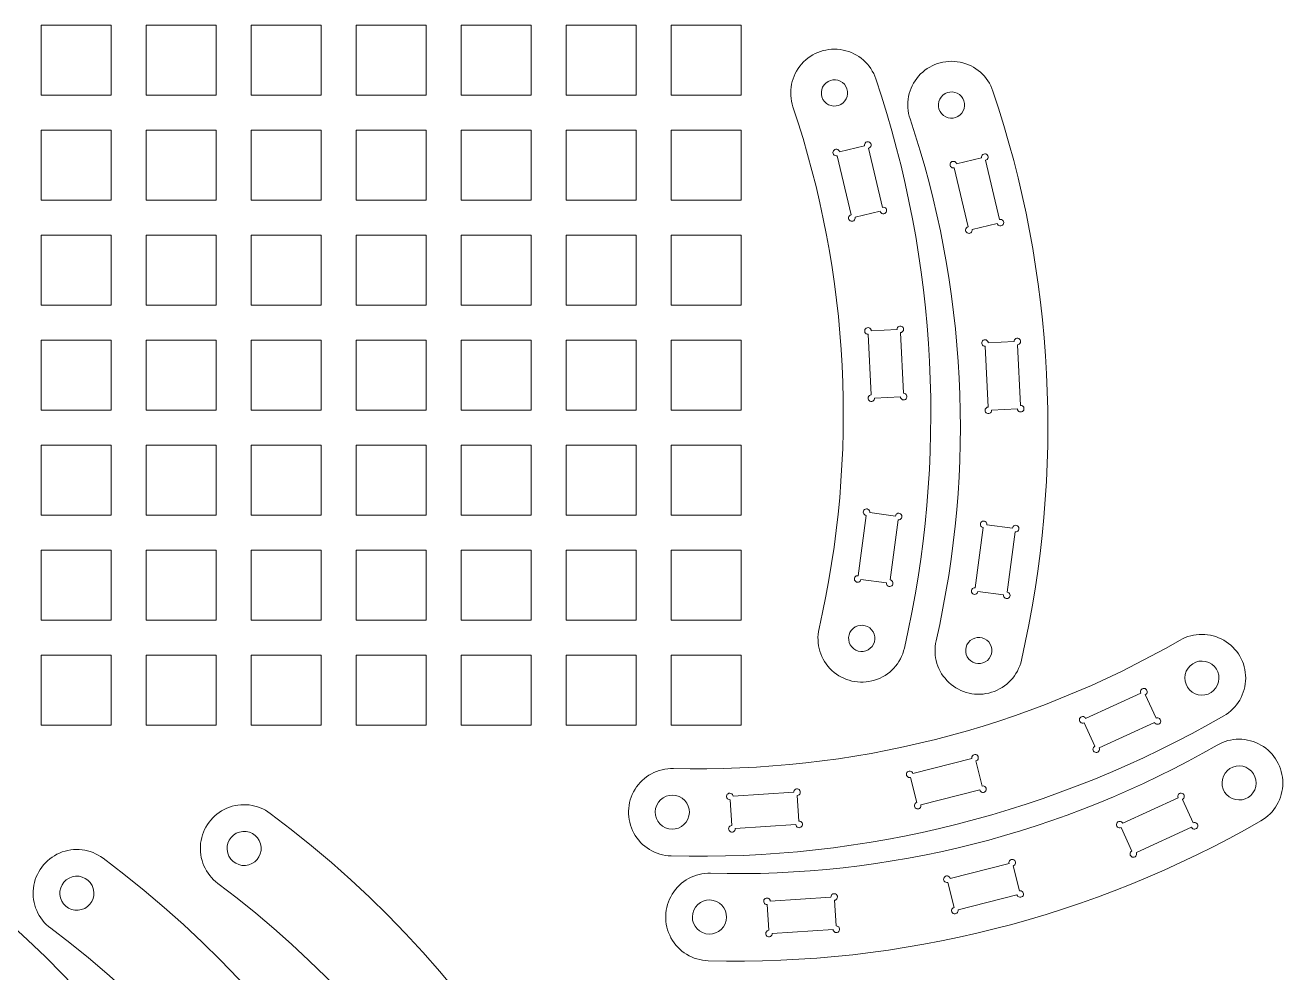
# Model space of a CAD drawing. Header units: millimetres. Extents: x -224 to 82, y -131 to 150.
# Drawn here: x -77.1 to 66.7, y 41.6 to 150 of the extents above; entities that cross this region are included whole.
import ezdxf

# ---------------------------------------------------------------- set-up
doc = ezdxf.new("R2010")
doc.units = ezdxf.units.MM
doc.header["$MEASUREMENT"] = 0
doc.layers.add('Ebene 1', color=7, linetype='Continuous')

msp = doc.modelspace()

# ---------------------------------------------------------------- linework, layer by layer
at = {"layer": 'Ebene 1', "color": 1, "lineweight": 9}
for points in [[(-75.2243, 141.9707), (-67.2243, 141.9707), (-67.2243, 149.9707), (-75.2243, 149.9707), (-75.2243, 141.9707)], [(-63.2243, 141.9707), (-55.2243, 141.9707), (-55.2243, 149.9707), (-63.2243, 149.9707), (-63.2243, 141.9707)], [(-51.2243, 141.9707), (-43.2243, 141.9707), (-43.2243, 149.9707), (-51.2243, 149.9707), (-51.2243, 141.9707)], [(-39.2243, 141.9707), (-31.2243, 141.9707), (-31.2243, 149.9707), (-39.2243, 149.9707), (-39.2243, 141.9707)], [(-27.2243, 141.9707), (-19.2243, 141.9707), (-19.2243, 149.9707), (-27.2243, 149.9707), (-27.2243, 141.9707)], [(-15.2243, 141.9707), (-7.2243, 141.9707), (-7.2243, 149.9707), (-15.2243, 149.9707), (-15.2243, 141.9707)], [(-3.2243, 141.9707), (4.7757, 141.9707), (4.7757, 149.9707), (-3.2243, 149.9707), (-3.2243, 141.9707)], [(-75.2243, 129.9707), (-67.2243, 129.9707), (-67.2243, 137.9707), (-75.2243, 137.9707), (-75.2243, 129.9707)], [(-63.2243, 129.9707), (-55.2243, 129.9707), (-55.2243, 137.9707), (-63.2243, 137.9707), (-63.2243, 129.9707)], [(-51.2243, 129.9707), (-43.2243, 129.9707), (-43.2243, 137.9707), (-51.2243, 137.9707), (-51.2243, 129.9707)], [(-39.2243, 129.9707), (-31.2243, 129.9707), (-31.2243, 137.9707), (-39.2243, 137.9707), (-39.2243, 129.9707)], [(-27.2243, 129.9707), (-19.2243, 129.9707), (-19.2243, 137.9707), (-27.2243, 137.9707), (-27.2243, 129.9707)], [(-15.2243, 129.9707), (-7.2243, 129.9707), (-7.2243, 137.9707), (-15.2243, 137.9707), (-15.2243, 129.9707)], [(-3.2243, 129.9707), (4.7757, 129.9707), (4.7757, 137.9707), (-3.2243, 137.9707), (-3.2243, 129.9707)], [(-75.2243, 117.9707), (-67.2243, 117.9707), (-67.2243, 125.9707), (-75.2243, 125.9707), (-75.2243, 117.9707)], [(-63.2243, 117.9707), (-55.2243, 117.9707), (-55.2243, 125.9707), (-63.2243, 125.9707), (-63.2243, 117.9707)], [(-51.2243, 117.9707), (-43.2243, 117.9707), (-43.2243, 125.9707), (-51.2243, 125.9707), (-51.2243, 117.9707)], [(-39.2243, 117.9707), (-31.2243, 117.9707), (-31.2243, 125.9707), (-39.2243, 125.9707), (-39.2243, 117.9707)], [(-27.2243, 117.9707), (-19.2243, 117.9707), (-19.2243, 125.9707), (-27.2243, 125.9707), (-27.2243, 117.9707)], [(-15.2243, 117.9707), (-7.2243, 117.9707), (-7.2243, 125.9707), (-15.2243, 125.9707), (-15.2243, 117.9707)], [(-3.2243, 117.9707), (4.7757, 117.9707), (4.7757, 125.9707), (-3.2243, 125.9707), (-3.2243, 117.9707)], [(-75.2243, 105.9707), (-67.2243, 105.9707), (-67.2243, 113.9707), (-75.2243, 113.9707), (-75.2243, 105.9707)], [(-63.2243, 105.9707), (-55.2243, 105.9707), (-55.2243, 113.9707), (-63.2243, 113.9707), (-63.2243, 105.9707)], [(-51.2243, 105.9707), (-43.2243, 105.9707), (-43.2243, 113.9707), (-51.2243, 113.9707), (-51.2243, 105.9707)], [(-39.2243, 105.9707), (-31.2243, 105.9707), (-31.2243, 113.9707), (-39.2243, 113.9707), (-39.2243, 105.9707)], [(-27.2243, 105.9707), (-19.2243, 105.9707), (-19.2243, 113.9707), (-27.2243, 113.9707), (-27.2243, 105.9707)], [(-15.2243, 105.9707), (-7.2243, 105.9707), (-7.2243, 113.9707), (-15.2243, 113.9707), (-15.2243, 105.9707)], [(-3.2243, 105.9707), (4.7757, 105.9707), (4.7757, 113.9707), (-3.2243, 113.9707), (-3.2243, 105.9707)], [(-75.2243, 93.9707), (-67.2243, 93.9707), (-67.2243, 101.9707), (-75.2243, 101.9707), (-75.2243, 93.9707)], [(-63.2243, 93.9707), (-55.2243, 93.9707), (-55.2243, 101.9707), (-63.2243, 101.9707), (-63.2243, 93.9707)], [(-51.2243, 93.9707), (-43.2243, 93.9707), (-43.2243, 101.9707), (-51.2243, 101.9707), (-51.2243, 93.9707)], [(-39.2243, 93.9707), (-31.2243, 93.9707), (-31.2243, 101.9707), (-39.2243, 101.9707), (-39.2243, 93.9707)], [(-27.2243, 93.9707), (-19.2243, 93.9707), (-19.2243, 101.9707), (-27.2243, 101.9707), (-27.2243, 93.9707)], [(-15.2243, 93.9707), (-7.2243, 93.9707), (-7.2243, 101.9707), (-15.2243, 101.9707), (-15.2243, 93.9707)], [(-3.2243, 93.9707), (4.7757, 93.9707), (4.7757, 101.9707), (-3.2243, 101.9707), (-3.2243, 93.9707)], [(-75.2243, 81.9567), (-67.2243, 81.9567), (-67.2243, 89.9567), (-75.2243, 89.9567), (-75.2243, 81.9567)], [(-63.2243, 81.9567), (-55.2243, 81.9567), (-55.2243, 89.9567), (-63.2243, 89.9567), (-63.2243, 81.9567)], [(-51.2243, 81.9567), (-43.2243, 81.9567), (-43.2243, 89.9567), (-51.2243, 89.9567), (-51.2243, 81.9567)], [(-39.2243, 81.9567), (-31.2243, 81.9567), (-31.2243, 89.9567), (-39.2243, 89.9567), (-39.2243, 81.9567)], [(-27.2243, 81.9567), (-19.2243, 81.9567), (-19.2243, 89.9567), (-27.2243, 89.9567), (-27.2243, 81.9567)], [(-15.2243, 81.9567), (-7.2243, 81.9567), (-7.2243, 89.9567), (-15.2243, 89.9567), (-15.2243, 81.9567)], [(-3.2243, 81.9567), (4.7757, 81.9567), (4.7757, 89.9567), (-3.2243, 89.9567), (-3.2243, 81.9567)], [(-75.2243, 69.9567), (-67.2243, 69.9567), (-67.2243, 77.9567), (-75.2243, 77.9567), (-75.2243, 69.9567)], [(-63.2243, 69.9567), (-55.2243, 69.9567), (-55.2243, 77.9567), (-63.2243, 77.9567), (-63.2243, 69.9567)], [(-51.2243, 69.9567), (-43.2243, 69.9567), (-43.2243, 77.9567), (-51.2243, 77.9567), (-51.2243, 69.9567)], [(-39.2243, 69.9567), (-31.2243, 69.9567), (-31.2243, 77.9567), (-39.2243, 77.9567), (-39.2243, 69.9567)], [(-27.2243, 69.9567), (-19.2243, 69.9567), (-19.2243, 77.9567), (-27.2243, 77.9567), (-27.2243, 69.9567)], [(-15.2243, 69.9567), (-7.2243, 69.9567), (-7.2243, 77.9567), (-15.2243, 77.9567), (-15.2243, 69.9567)], [(-3.2243, 69.9567), (4.7757, 69.9567), (4.7757, 77.9567), (-3.2243, 77.9567), (-3.2243, 69.9567)]]:
    msp.add_lwpolyline(points, close=True, dxfattribs=at)
for points, knots in [([(13.6687, 80.9849), (13.2703, 79.2436), (13.8311, 77.4219), (15.14, 76.2063), (15.14, 76.2063), (16.4488, 74.9906), (18.3069, 74.5655), (20.0141, 75.0912), (20.0141, 75.0912), (21.7214, 75.6168), (23.0184, 77.0133), (23.4168, 78.7547), (23.4168, 78.7547), (28.3526, 100.3239), (27.2238, 122.8493), (20.1624, 143.819), (20.1624, 143.819), (19.5922, 145.5119), (18.1622, 146.772), (16.411, 147.1247), (16.411, 147.1247), (14.6599, 147.4774), (12.8536, 146.869), (11.6726, 145.5288), (11.6726, 145.5288), (10.4916, 144.1886), (10.1153, 142.3201), (10.6855, 140.6272), (10.6855, 140.6272), (17.1607, 121.3981), (18.1948, 100.7637), (13.6687, 80.9849)], [0, 0, 0, 0, 0.11111111, 0.11111111, 0.11111111, 0.11111111, 0.22222222, 0.22222222, 0.22222222, 0.22222222, 0.33333333, 0.33333333, 0.33333333, 0.33333333, 0.44444444, 0.44444444, 0.44444444, 0.44444444, 0.55555556, 0.55555556, 0.55555556, 0.55555556, 0.66666667, 0.66666667, 0.66666667, 0.66666667, 0.77777778, 0.77777778, 0.77777778, 0.77777778, 1, 1, 1, 1]), ([(27.0435, 79.5996), (26.6451, 77.8583), (27.2059, 76.0367), (28.5148, 74.8211), (28.5148, 74.8211), (29.8236, 73.6054), (31.6817, 73.1803), (33.3889, 73.706), (33.3889, 73.706), (35.0962, 74.2316), (36.3932, 75.6281), (36.7916, 77.3695), (36.7916, 77.3695), (41.7274, 98.9386), (40.5986, 121.4641), (33.5372, 142.4338), (33.5372, 142.4338), (32.967, 144.1267), (31.537, 145.3868), (29.7859, 145.7395), (29.7859, 145.7395), (28.0347, 146.0922), (26.2285, 145.4838), (25.0474, 144.1435), (25.0474, 144.1435), (23.8664, 142.8033), (23.4901, 140.9349), (24.0603, 139.242), (24.0603, 139.242), (30.5355, 120.0129), (31.5696, 99.3785), (27.0435, 79.5996)], [0, 0, 0, 0, 0.11111111, 0.11111111, 0.11111111, 0.11111111, 0.22222222, 0.22222222, 0.22222222, 0.22222222, 0.33333333, 0.33333333, 0.33333333, 0.33333333, 0.44444444, 0.44444444, 0.44444444, 0.44444444, 0.55555556, 0.55555556, 0.55555556, 0.55555556, 0.66666667, 0.66666667, 0.66666667, 0.66666667, 0.77777778, 0.77777778, 0.77777778, 0.77777778, 1, 1, 1, 1]), ([(16.4058, 141.0892), (15.7796, 140.5469), (14.8323, 140.6149), (14.2899, 141.2412), (14.2899, 141.2412), (13.7476, 141.8674), (13.8157, 142.8147), (14.4419, 143.357), (14.4419, 143.357), (15.0682, 143.8994), (16.0155, 143.8313), (16.5578, 143.2051), (16.5578, 143.2051), (17.1001, 142.5788), (17.0321, 141.6316), (16.4058, 141.0892)], [0, 0, 0, 0, 0.2, 0.2, 0.2, 0.2, 0.4, 0.4, 0.4, 0.4, 0.6, 0.6, 0.6, 0.6, 1, 1, 1, 1]), ([(29.7806, 139.704), (29.1544, 139.1617), (28.2071, 139.2297), (27.6648, 139.856), (27.6648, 139.856), (27.1225, 140.4822), (27.1905, 141.4295), (27.8167, 141.9718), (27.8167, 141.9718), (28.443, 142.5142), (29.3903, 142.4461), (29.9326, 141.8199), (29.9326, 141.8199), (30.475, 141.1936), (30.4069, 140.2463), (29.7806, 139.704)], [0, 0, 0, 0, 0.2, 0.2, 0.2, 0.2, 0.4, 0.4, 0.4, 0.4, 0.6, 0.6, 0.6, 0.6, 1, 1, 1, 1]), ([(17.3287, 128.2884), (17.1809, 128.2534), (17.0689, 128.1328), (17.0447, 127.983), (17.0447, 127.983), (17.0205, 127.8333), (17.0889, 127.6836), (17.2181, 127.6039), (17.2181, 127.6039), (17.3472, 127.5242), (17.5117, 127.5301), (17.6348, 127.619), (17.6348, 127.619), (17.7579, 127.7078), (17.8151, 127.8625), (17.7801, 128.0102), (17.7801, 128.0102), (17.7801, 128.0102), (20.6503, 128.692), (20.6503, 128.692), (20.6503, 128.692), (20.6853, 128.5444), (20.8058, 128.4323), (20.9556, 128.4081), (20.9556, 128.4081), (21.1054, 128.3838), (21.2551, 128.4523), (21.3348, 128.5815), (21.3348, 128.5815), (21.4144, 128.7107), (21.4085, 128.8751), (21.3196, 128.9982), (21.3196, 128.9982), (21.2308, 129.1212), (21.0761, 129.1785), (20.9284, 129.1435), (20.9284, 129.1435), (20.9284, 129.1435), (19.3221, 135.9053), (19.3221, 135.9053), (19.3221, 135.9053), (19.4698, 135.9403), (19.5819, 136.0609), (19.6061, 136.2107), (19.6061, 136.2107), (19.6302, 136.3605), (19.5618, 136.5102), (19.4326, 136.5899), (19.4326, 136.5899), (19.3034, 136.6696), (19.139, 136.6636), (19.016, 136.5747), (19.016, 136.5747), (18.8929, 136.4859), (18.8356, 136.3313), (18.8706, 136.1835), (18.8706, 136.1835), (18.8706, 136.1835), (16.0004, 135.5017), (16.0004, 135.5017), (16.0004, 135.5017), (15.9655, 135.6493), (15.845, 135.7614), (15.6952, 135.7856), (15.6952, 135.7856), (15.5453, 135.8099), (15.3957, 135.7414), (15.316, 135.6122), (15.316, 135.6122), (15.2362, 135.4831), (15.2423, 135.3186), (15.3311, 135.1956), (15.3311, 135.1956), (15.4199, 135.0725), (15.5746, 135.0152), (15.7223, 135.0502), (15.7223, 135.0502), (15.7223, 135.0502), (17.3287, 128.2884), (17.3287, 128.2884)], [0, 0, 0, 0, 0.04761905, 0.04761905, 0.04761905, 0.04761905, 0.0952381, 0.0952381, 0.0952381, 0.0952381, 0.14285714, 0.14285714, 0.14285714, 0.14285714, 0.19047619, 0.19047619, 0.19047619, 0.19047619, 0.23809524, 0.23809524, 0.23809524, 0.23809524, 0.28571429, 0.28571429, 0.28571429, 0.28571429, 0.33333333, 0.33333333, 0.33333333, 0.33333333, 0.38095238, 0.38095238, 0.38095238, 0.38095238, 0.42857143, 0.42857143, 0.42857143, 0.42857143, 0.47619048, 0.47619048, 0.47619048, 0.47619048, 0.52380952, 0.52380952, 0.52380952, 0.52380952, 0.57142857, 0.57142857, 0.57142857, 0.57142857, 0.61904762, 0.61904762, 0.61904762, 0.61904762, 0.66666667, 0.66666667, 0.66666667, 0.66666667, 0.71428571, 0.71428571, 0.71428571, 0.71428571, 0.76190476, 0.76190476, 0.76190476, 0.76190476, 0.80952381, 0.80952381, 0.80952381, 0.80952381, 0.85714286, 0.85714286, 0.85714286, 0.85714286, 0.9047619, 0.9047619, 0.9047619, 0.9047619, 1, 1, 1, 1]), ([(30.7035, 126.9031), (30.5557, 126.8682), (30.4437, 126.7476), (30.4195, 126.5978), (30.4195, 126.5978), (30.3953, 126.448), (30.4637, 126.2984), (30.5929, 126.2187), (30.5929, 126.2187), (30.7221, 126.139), (30.8865, 126.1449), (31.0096, 126.2338), (31.0096, 126.2338), (31.1327, 126.3226), (31.1899, 126.4772), (31.155, 126.625), (31.155, 126.625), (31.155, 126.625), (34.0251, 127.3068), (34.0251, 127.3068), (34.0251, 127.3068), (34.0601, 127.1592), (34.1806, 127.0471), (34.3304, 127.0228), (34.3304, 127.0228), (34.4802, 126.9986), (34.6299, 127.0671), (34.7096, 127.1963), (34.7096, 127.1963), (34.7893, 127.3255), (34.7833, 127.4899), (34.6944, 127.613), (34.6944, 127.613), (34.6056, 127.736), (34.451, 127.7933), (34.3033, 127.7583), (34.3033, 127.7583), (34.3033, 127.7583), (32.6969, 134.5201), (32.6969, 134.5201), (32.6969, 134.5201), (32.8446, 134.5551), (32.9567, 134.6756), (32.9809, 134.8255), (32.9809, 134.8255), (33.0051, 134.9752), (32.9366, 135.125), (32.8074, 135.2047), (32.8074, 135.2047), (32.6782, 135.2843), (32.5138, 135.2783), (32.3908, 135.1895), (32.3908, 135.1895), (32.2677, 135.1006), (32.2104, 134.946), (32.2454, 134.7983), (32.2454, 134.7983), (32.2454, 134.7983), (29.3753, 134.1165), (29.3753, 134.1165), (29.3753, 134.1165), (29.3403, 134.2641), (29.2198, 134.3762), (29.07, 134.4004), (29.07, 134.4004), (28.9201, 134.4247), (28.7705, 134.3561), (28.6908, 134.227), (28.6908, 134.227), (28.611, 134.0978), (28.6171, 133.9334), (28.7059, 133.8104), (28.7059, 133.8104), (28.7947, 133.6873), (28.9494, 133.63), (29.0971, 133.665), (29.0971, 133.665), (29.0971, 133.665), (30.7035, 126.9031), (30.7035, 126.9031)], [0, 0, 0, 0, 0.04761905, 0.04761905, 0.04761905, 0.04761905, 0.0952381, 0.0952381, 0.0952381, 0.0952381, 0.14285714, 0.14285714, 0.14285714, 0.14285714, 0.19047619, 0.19047619, 0.19047619, 0.19047619, 0.23809524, 0.23809524, 0.23809524, 0.23809524, 0.28571429, 0.28571429, 0.28571429, 0.28571429, 0.33333333, 0.33333333, 0.33333333, 0.33333333, 0.38095238, 0.38095238, 0.38095238, 0.38095238, 0.42857143, 0.42857143, 0.42857143, 0.42857143, 0.47619048, 0.47619048, 0.47619048, 0.47619048, 0.52380952, 0.52380952, 0.52380952, 0.52380952, 0.57142857, 0.57142857, 0.57142857, 0.57142857, 0.61904762, 0.61904762, 0.61904762, 0.61904762, 0.66666667, 0.66666667, 0.66666667, 0.66666667, 0.71428571, 0.71428571, 0.71428571, 0.71428571, 0.76190476, 0.76190476, 0.76190476, 0.76190476, 0.80952381, 0.80952381, 0.80952381, 0.80952381, 0.85714286, 0.85714286, 0.85714286, 0.85714286, 0.9047619, 0.9047619, 0.9047619, 0.9047619, 1, 1, 1, 1]), ([(22.961, 107.4907), (22.9685, 107.339), (23.0666, 107.2069), (23.2095, 107.1558), (23.2095, 107.1558), (23.3524, 107.1047), (23.5121, 107.1447), (23.6139, 107.2572), (23.6139, 107.2572), (23.7159, 107.3697), (23.74, 107.5325), (23.675, 107.6696), (23.675, 107.6696), (23.6101, 107.8068), (23.4684, 107.8914), (23.3169, 107.8839), (23.3169, 107.8839), (23.3169, 107.8839), (22.9697, 114.8252), (22.9697, 114.8252), (22.9697, 114.8252), (23.1213, 114.8327), (23.2535, 114.9308), (23.3045, 115.0736), (23.3045, 115.0736), (23.3556, 115.2166), (23.3155, 115.3762), (23.2031, 115.4781), (23.2031, 115.4781), (23.0906, 115.58), (22.9278, 115.6041), (22.7906, 115.5392), (22.7906, 115.5392), (22.6535, 115.4742), (22.5689, 115.3326), (22.5764, 115.181), (22.5764, 115.181), (22.5764, 115.181), (19.6301, 115.0337), (19.6301, 115.0337), (19.6301, 115.0337), (19.6226, 115.1852), (19.5246, 115.3173), (19.3816, 115.3684), (19.3816, 115.3684), (19.2387, 115.4195), (19.0791, 115.3795), (18.9772, 115.267), (18.9772, 115.267), (18.8753, 115.1546), (18.8512, 114.9918), (18.9162, 114.8546), (18.9162, 114.8546), (18.981, 114.7174), (19.1227, 114.6329), (19.2743, 114.6404), (19.2743, 114.6404), (19.2743, 114.6404), (19.6215, 107.699), (19.6215, 107.699), (19.6215, 107.699), (19.4699, 107.6916), (19.3377, 107.5935), (19.2866, 107.4506), (19.2866, 107.4506), (19.2356, 107.3077), (19.2756, 107.148), (19.3881, 107.0462), (19.3881, 107.0462), (19.5006, 106.9443), (19.6634, 106.9202), (19.8006, 106.9851), (19.8006, 106.9851), (19.9377, 107.0501), (20.0223, 107.1917), (20.0148, 107.3433), (20.0148, 107.3433), (20.0148, 107.3433), (22.961, 107.4907), (22.961, 107.4907)], [0, 0, 0, 0, 0.04761905, 0.04761905, 0.04761905, 0.04761905, 0.0952381, 0.0952381, 0.0952381, 0.0952381, 0.14285714, 0.14285714, 0.14285714, 0.14285714, 0.19047619, 0.19047619, 0.19047619, 0.19047619, 0.23809524, 0.23809524, 0.23809524, 0.23809524, 0.28571429, 0.28571429, 0.28571429, 0.28571429, 0.33333333, 0.33333333, 0.33333333, 0.33333333, 0.38095238, 0.38095238, 0.38095238, 0.38095238, 0.42857143, 0.42857143, 0.42857143, 0.42857143, 0.47619048, 0.47619048, 0.47619048, 0.47619048, 0.52380952, 0.52380952, 0.52380952, 0.52380952, 0.57142857, 0.57142857, 0.57142857, 0.57142857, 0.61904762, 0.61904762, 0.61904762, 0.61904762, 0.66666667, 0.66666667, 0.66666667, 0.66666667, 0.71428571, 0.71428571, 0.71428571, 0.71428571, 0.76190476, 0.76190476, 0.76190476, 0.76190476, 0.80952381, 0.80952381, 0.80952381, 0.80952381, 0.85714286, 0.85714286, 0.85714286, 0.85714286, 0.9047619, 0.9047619, 0.9047619, 0.9047619, 1, 1, 1, 1]), ([(36.3359, 106.1054), (36.3433, 105.9538), (36.4415, 105.8217), (36.5843, 105.7706), (36.5843, 105.7706), (36.7273, 105.7195), (36.8869, 105.7595), (36.9887, 105.8719), (36.9887, 105.8719), (37.0907, 105.9844), (37.1148, 106.1472), (37.0498, 106.2844), (37.0498, 106.2844), (36.9849, 106.4216), (36.8432, 106.5062), (36.6917, 106.4986), (36.6917, 106.4986), (36.6917, 106.4986), (36.3445, 113.44), (36.3445, 113.44), (36.3445, 113.44), (36.4961, 113.4475), (36.6283, 113.5455), (36.6793, 113.6884), (36.6793, 113.6884), (36.7304, 113.8314), (36.6903, 113.991), (36.5779, 114.0928), (36.5779, 114.0928), (36.4654, 114.1948), (36.3026, 114.2189), (36.1655, 114.1539), (36.1655, 114.1539), (36.0283, 114.089), (35.9438, 113.9474), (35.9512, 113.7958), (35.9512, 113.7958), (35.9512, 113.7958), (33.0049, 113.6485), (33.0049, 113.6485), (33.0049, 113.6485), (32.9974, 113.7999), (32.8994, 113.9321), (32.7564, 113.9832), (32.7564, 113.9832), (32.6135, 114.0343), (32.454, 113.9943), (32.352, 113.8818), (32.352, 113.8818), (32.2501, 113.7694), (32.226, 113.6066), (32.291, 113.4694), (32.291, 113.4694), (32.3558, 113.3322), (32.4975, 113.2477), (32.6491, 113.2552), (32.6491, 113.2552), (32.6491, 113.2552), (32.9963, 106.3138), (32.9963, 106.3138), (32.9963, 106.3138), (32.8447, 106.3063), (32.7125, 106.2083), (32.6614, 106.0654), (32.6614, 106.0654), (32.6104, 105.9225), (32.6504, 105.7628), (32.7629, 105.661), (32.7629, 105.661), (32.8754, 105.5591), (33.0382, 105.535), (33.1754, 105.5999), (33.1754, 105.5999), (33.3125, 105.6648), (33.3971, 105.8064), (33.3896, 105.958), (33.3896, 105.958), (33.3896, 105.958), (36.3359, 106.1054), (36.3359, 106.1054)], [0, 0, 0, 0, 0.04761905, 0.04761905, 0.04761905, 0.04761905, 0.0952381, 0.0952381, 0.0952381, 0.0952381, 0.14285714, 0.14285714, 0.14285714, 0.14285714, 0.19047619, 0.19047619, 0.19047619, 0.19047619, 0.23809524, 0.23809524, 0.23809524, 0.23809524, 0.28571429, 0.28571429, 0.28571429, 0.28571429, 0.33333333, 0.33333333, 0.33333333, 0.33333333, 0.38095238, 0.38095238, 0.38095238, 0.38095238, 0.42857143, 0.42857143, 0.42857143, 0.42857143, 0.47619048, 0.47619048, 0.47619048, 0.47619048, 0.52380952, 0.52380952, 0.52380952, 0.52380952, 0.57142857, 0.57142857, 0.57142857, 0.57142857, 0.61904762, 0.61904762, 0.61904762, 0.61904762, 0.66666667, 0.66666667, 0.66666667, 0.66666667, 0.71428571, 0.71428571, 0.71428571, 0.71428571, 0.76190476, 0.76190476, 0.76190476, 0.76190476, 0.80952381, 0.80952381, 0.80952381, 0.80952381, 0.85714286, 0.85714286, 0.85714286, 0.85714286, 0.9047619, 0.9047619, 0.9047619, 0.9047619, 1, 1, 1, 1]), ([(18.1238, 87.0367), (17.9735, 87.0569), (17.8257, 86.9846), (17.7493, 86.8534), (17.7493, 86.8534), (17.6731, 86.7222), (17.6834, 86.5579), (17.7754, 86.4373), (17.7754, 86.4373), (17.8674, 86.3166), (18.0231, 86.2632), (18.1697, 86.3021), (18.1697, 86.3021), (18.3165, 86.341), (18.4254, 86.4648), (18.4457, 86.6152), (18.4457, 86.6152), (18.4457, 86.6152), (21.3696, 86.2231), (21.3696, 86.2231), (21.3696, 86.2231), (21.3493, 86.0727), (21.4216, 85.9249), (21.5528, 85.8487), (21.5528, 85.8487), (21.684, 85.7723), (21.8482, 85.7827), (21.969, 85.8747), (21.969, 85.8747), (22.0896, 85.9667), (22.143, 86.1223), (22.1041, 86.2691), (22.1041, 86.2691), (22.0653, 86.4158), (21.9415, 86.5247), (21.791, 86.545), (21.791, 86.545), (21.791, 86.545), (22.7146, 93.4333), (22.7146, 93.4333), (22.7146, 93.4333), (22.865, 93.4131), (23.0128, 93.4855), (23.0891, 93.6166), (23.0891, 93.6166), (23.1654, 93.7479), (23.1551, 93.9121), (23.0631, 94.0328), (23.0631, 94.0328), (22.9711, 94.1534), (22.8154, 94.2069), (22.6687, 94.1679), (22.6687, 94.1679), (22.522, 94.1291), (22.4131, 94.0053), (22.3928, 93.8549), (22.3928, 93.8549), (22.3928, 93.8549), (19.469, 94.2469), (19.469, 94.2469), (19.469, 94.2469), (19.4892, 94.3973), (19.4169, 94.5451), (19.2857, 94.6214), (19.2857, 94.6214), (19.1544, 94.6977), (18.9902, 94.6873), (18.8696, 94.5954), (18.8696, 94.5954), (18.7489, 94.5033), (18.6954, 94.3477), (18.7344, 94.201), (18.7344, 94.201), (18.7732, 94.0543), (18.897, 93.9453), (19.0474, 93.925), (19.0474, 93.925), (19.0474, 93.925), (18.1238, 87.0367), (18.1238, 87.0367)], [0, 0, 0, 0, 0.04761905, 0.04761905, 0.04761905, 0.04761905, 0.0952381, 0.0952381, 0.0952381, 0.0952381, 0.14285714, 0.14285714, 0.14285714, 0.14285714, 0.19047619, 0.19047619, 0.19047619, 0.19047619, 0.23809524, 0.23809524, 0.23809524, 0.23809524, 0.28571429, 0.28571429, 0.28571429, 0.28571429, 0.33333333, 0.33333333, 0.33333333, 0.33333333, 0.38095238, 0.38095238, 0.38095238, 0.38095238, 0.42857143, 0.42857143, 0.42857143, 0.42857143, 0.47619048, 0.47619048, 0.47619048, 0.47619048, 0.52380952, 0.52380952, 0.52380952, 0.52380952, 0.57142857, 0.57142857, 0.57142857, 0.57142857, 0.61904762, 0.61904762, 0.61904762, 0.61904762, 0.66666667, 0.66666667, 0.66666667, 0.66666667, 0.71428571, 0.71428571, 0.71428571, 0.71428571, 0.76190476, 0.76190476, 0.76190476, 0.76190476, 0.80952381, 0.80952381, 0.80952381, 0.80952381, 0.85714286, 0.85714286, 0.85714286, 0.85714286, 0.9047619, 0.9047619, 0.9047619, 0.9047619, 1, 1, 1, 1]), ([(31.4986, 85.6515), (31.3483, 85.6717), (31.2005, 85.5994), (31.1241, 85.4682), (31.1241, 85.4682), (31.0479, 85.337), (31.0582, 85.1727), (31.1502, 85.0521), (31.1502, 85.0521), (31.2422, 84.9313), (31.3979, 84.878), (31.5446, 84.9169), (31.5446, 84.9169), (31.6913, 84.9557), (31.8003, 85.0796), (31.8206, 85.2299), (31.8206, 85.2299), (31.8206, 85.2299), (34.7444, 84.8379), (34.7444, 84.8379), (34.7444, 84.8379), (34.7241, 84.6875), (34.7964, 84.5397), (34.9276, 84.4635), (34.9276, 84.4635), (35.0588, 84.3871), (35.223, 84.3974), (35.3438, 84.4894), (35.3438, 84.4894), (35.4645, 84.5815), (35.5178, 84.7371), (35.4789, 84.8839), (35.4789, 84.8839), (35.4401, 85.0306), (35.3163, 85.1395), (35.1658, 85.1597), (35.1658, 85.1597), (35.1658, 85.1597), (36.0894, 92.0481), (36.0894, 92.0481), (36.0894, 92.0481), (36.2398, 92.0279), (36.3877, 92.1002), (36.4639, 92.2314), (36.4639, 92.2314), (36.5402, 92.3626), (36.5299, 92.5269), (36.438, 92.6475), (36.438, 92.6475), (36.3459, 92.7682), (36.1902, 92.8216), (36.0435, 92.7827), (36.0435, 92.7827), (35.8968, 92.7439), (35.7879, 92.6201), (35.7676, 92.4697), (35.7676, 92.4697), (35.7676, 92.4697), (32.8438, 92.8617), (32.8438, 92.8617), (32.8438, 92.8617), (32.864, 93.0121), (32.7917, 93.1599), (32.6605, 93.2362), (32.6605, 93.2362), (32.5293, 93.3124), (32.365, 93.3021), (32.2444, 93.2102), (32.2444, 93.2102), (32.1237, 93.1181), (32.0703, 92.9624), (32.1092, 92.8157), (32.1092, 92.8157), (32.148, 92.669), (32.2718, 92.5601), (32.4222, 92.5398), (32.4222, 92.5398), (32.4222, 92.5398), (31.4986, 85.6515), (31.4986, 85.6515)], [0, 0, 0, 0, 0.04761905, 0.04761905, 0.04761905, 0.04761905, 0.0952381, 0.0952381, 0.0952381, 0.0952381, 0.14285714, 0.14285714, 0.14285714, 0.14285714, 0.19047619, 0.19047619, 0.19047619, 0.19047619, 0.23809524, 0.23809524, 0.23809524, 0.23809524, 0.28571429, 0.28571429, 0.28571429, 0.28571429, 0.33333333, 0.33333333, 0.33333333, 0.33333333, 0.38095238, 0.38095238, 0.38095238, 0.38095238, 0.42857143, 0.42857143, 0.42857143, 0.42857143, 0.47619048, 0.47619048, 0.47619048, 0.47619048, 0.52380952, 0.52380952, 0.52380952, 0.52380952, 0.57142857, 0.57142857, 0.57142857, 0.57142857, 0.61904762, 0.61904762, 0.61904762, 0.61904762, 0.66666667, 0.66666667, 0.66666667, 0.66666667, 0.71428571, 0.71428571, 0.71428571, 0.71428571, 0.76190476, 0.76190476, 0.76190476, 0.76190476, 0.80952381, 0.80952381, 0.80952381, 0.80952381, 0.85714286, 0.85714286, 0.85714286, 0.85714286, 0.9047619, 0.9047619, 0.9047619, 0.9047619, 1, 1, 1, 1]), ([(-2.969, 64.9993), (-4.7547, 65.0473), (-6.4303, 64.139), (-7.3646, 62.6165), (-7.3646, 62.6165), (-8.299, 61.094), (-8.3502, 59.1887), (-7.4989, 57.6183), (-7.4989, 57.6183), (-6.6475, 56.0479), (-5.0231, 55.0509), (-3.2374, 55.003), (-3.2374, 55.003), (18.8813, 54.4079), (40.7442, 59.9472), (59.9144, 70.9968), (59.9144, 70.9968), (61.4621, 71.889), (62.4162, 73.5389), (62.4173, 75.3252), (62.4173, 75.3252), (62.4186, 77.1116), (61.4666, 78.7629), (59.9202, 79.6571), (59.9202, 79.6571), (58.3738, 80.5513), (56.4678, 80.5525), (54.9203, 79.6604), (54.9203, 79.6604), (37.3412, 69.5279), (17.3138, 64.4537), (-2.969, 64.9993)], [0, 0, 0, 0, 0.11111111, 0.11111111, 0.11111111, 0.11111111, 0.22222222, 0.22222222, 0.22222222, 0.22222222, 0.33333333, 0.33333333, 0.33333333, 0.33333333, 0.44444444, 0.44444444, 0.44444444, 0.44444444, 0.55555556, 0.55555556, 0.55555556, 0.55555556, 0.66666667, 0.66666667, 0.66666667, 0.66666667, 0.77777778, 0.77777778, 0.77777778, 0.77777778, 1, 1, 1, 1]), ([(19.5247, 78.7358), (18.8984, 78.1935), (17.9512, 78.2616), (17.4089, 78.8878), (17.4089, 78.8878), (16.8665, 79.5141), (16.9345, 80.4613), (17.5608, 81.0037), (17.5608, 81.0037), (18.1871, 81.546), (19.1344, 81.478), (19.6767, 80.8517), (19.6767, 80.8517), (20.219, 80.2255), (20.151, 79.2781), (19.5247, 78.7358)], [0, 0, 0, 0, 0.2, 0.2, 0.2, 0.2, 0.4, 0.4, 0.4, 0.4, 0.6, 0.6, 0.6, 0.6, 1, 1, 1, 1]), ([(32.8996, 77.3506), (32.2733, 76.8083), (31.326, 76.8764), (30.7837, 77.5026), (30.7837, 77.5026), (30.2413, 78.1289), (30.3094, 79.0761), (30.9357, 79.6185), (30.9357, 79.6185), (31.5619, 80.1608), (32.5092, 80.0928), (33.0515, 79.4665), (33.0515, 79.4665), (33.5938, 78.8403), (33.5258, 77.8929), (32.8996, 77.3506)], [0, 0, 0, 0, 0.2, 0.2, 0.2, 0.2, 0.4, 0.4, 0.4, 0.4, 0.6, 0.6, 0.6, 0.6, 1, 1, 1, 1]), ([(55.6334, 76.116), (56.0683, 77.1012), (57.2195, 77.5474), (58.2048, 77.1125), (58.2048, 77.1125), (59.19, 76.6776), (59.6362, 75.5264), (59.2013, 74.5411), (59.2013, 74.5411), (58.7665, 73.5559), (57.6151, 73.1097), (56.63, 73.5446), (56.63, 73.5446), (55.6447, 73.9795), (55.1986, 75.1308), (55.6334, 76.116)], [0, 0, 0, 0, 0.2, 0.2, 0.2, 0.2, 0.4, 0.4, 0.4, 0.4, 0.6, 0.6, 0.6, 0.6, 1, 1, 1, 1]), ([(44.1298, 70.7191), (44.0665, 70.857), (43.9263, 70.9432), (43.7747, 70.9374), (43.7747, 70.9374), (43.623, 70.9316), (43.4897, 70.8351), (43.437, 70.6928), (43.437, 70.6928), (43.3842, 70.5504), (43.4225, 70.3904), (43.5338, 70.2872), (43.5338, 70.2872), (43.6451, 70.1841), (43.8081, 70.1583), (43.9459, 70.2216), (43.9459, 70.2216), (43.9459, 70.2216), (45.1792, 67.5418), (45.1792, 67.5418), (45.1792, 67.5418), (45.0413, 67.4785), (44.9551, 67.3383), (44.9609, 67.1866), (44.9609, 67.1866), (44.9667, 67.035), (45.0632, 66.9017), (45.2056, 66.849), (45.2056, 66.849), (45.3479, 66.7962), (45.5079, 66.8344), (45.6111, 66.9458), (45.6111, 66.9458), (45.7142, 67.0571), (45.74, 67.2201), (45.6767, 67.358), (45.6767, 67.358), (45.6767, 67.358), (51.9902, 70.2635), (51.9902, 70.2635), (51.9902, 70.2635), (52.0535, 70.1255), (52.1937, 70.0394), (52.3454, 70.0451), (52.3454, 70.0451), (52.497, 70.0509), (52.6303, 70.1474), (52.683, 70.2897), (52.683, 70.2897), (52.7358, 70.432), (52.6975, 70.5921), (52.5862, 70.6952), (52.5862, 70.6952), (52.4749, 70.7985), (52.3119, 70.8242), (52.1741, 70.7608), (52.1741, 70.7608), (52.1741, 70.7608), (50.9408, 73.4407), (50.9408, 73.4407), (50.9408, 73.4407), (51.0787, 73.5041), (51.1649, 73.6442), (51.1591, 73.796), (51.1591, 73.796), (51.1533, 73.9476), (51.0568, 74.0808), (50.9145, 74.1335), (50.9145, 74.1335), (50.7721, 74.1863), (50.6121, 74.148), (50.5089, 74.0367), (50.5089, 74.0367), (50.4058, 73.9254), (50.38, 73.7625), (50.4433, 73.6246), (50.4433, 73.6246), (50.4433, 73.6246), (44.1298, 70.7191), (44.1298, 70.7191)], [0, 0, 0, 0, 0.04761905, 0.04761905, 0.04761905, 0.04761905, 0.0952381, 0.0952381, 0.0952381, 0.0952381, 0.14285714, 0.14285714, 0.14285714, 0.14285714, 0.19047619, 0.19047619, 0.19047619, 0.19047619, 0.23809524, 0.23809524, 0.23809524, 0.23809524, 0.28571429, 0.28571429, 0.28571429, 0.28571429, 0.33333333, 0.33333333, 0.33333333, 0.33333333, 0.38095238, 0.38095238, 0.38095238, 0.38095238, 0.42857143, 0.42857143, 0.42857143, 0.42857143, 0.47619048, 0.47619048, 0.47619048, 0.47619048, 0.52380952, 0.52380952, 0.52380952, 0.52380952, 0.57142857, 0.57142857, 0.57142857, 0.57142857, 0.61904762, 0.61904762, 0.61904762, 0.61904762, 0.66666667, 0.66666667, 0.66666667, 0.66666667, 0.71428571, 0.71428571, 0.71428571, 0.71428571, 0.76190476, 0.76190476, 0.76190476, 0.76190476, 0.80952381, 0.80952381, 0.80952381, 0.80952381, 0.85714286, 0.85714286, 0.85714286, 0.85714286, 0.9047619, 0.9047619, 0.9047619, 0.9047619, 1, 1, 1, 1]), ([(1.2771, 53.0155), (-0.5085, 53.0635), (-2.1841, 52.1551), (-3.1185, 50.6327), (-3.1185, 50.6327), (-4.0529, 49.1102), (-4.1041, 47.2049), (-3.2527, 45.6345), (-3.2527, 45.6345), (-2.4014, 44.0641), (-0.7769, 43.0671), (1.0088, 43.0191), (1.0088, 43.0191), (23.1274, 42.4241), (44.9904, 47.9633), (64.1606, 59.013), (64.1606, 59.013), (65.7082, 59.9051), (66.6623, 61.5551), (66.6635, 63.3414), (66.6635, 63.3414), (66.6647, 65.1277), (65.7128, 66.7791), (64.1664, 67.6733), (64.1664, 67.6733), (62.62, 68.5674), (60.714, 68.5687), (59.1664, 67.6765), (59.1664, 67.6765), (41.5874, 57.5441), (21.5599, 52.4699), (1.2771, 53.0155)], [0, 0, 0, 0, 0.11111111, 0.11111111, 0.11111111, 0.11111111, 0.22222222, 0.22222222, 0.22222222, 0.22222222, 0.33333333, 0.33333333, 0.33333333, 0.33333333, 0.44444444, 0.44444444, 0.44444444, 0.44444444, 0.55555556, 0.55555556, 0.55555556, 0.55555556, 0.66666667, 0.66666667, 0.66666667, 0.66666667, 0.77777778, 0.77777778, 0.77777778, 0.77777778, 1, 1, 1, 1]), ([(24.8471, 61.1043), (24.6999, 61.0672), (24.5896, 60.945), (24.5677, 60.7948), (24.5677, 60.7948), (24.5457, 60.6447), (24.6164, 60.4961), (24.7467, 60.4182), (24.7467, 60.4182), (24.877, 60.3405), (25.0414, 60.3489), (25.1631, 60.4396), (25.1631, 60.4396), (25.2848, 60.5302), (25.3398, 60.6857), (25.3026, 60.8328), (25.3026, 60.8328), (25.3026, 60.8328), (32.04, 62.5391), (32.04, 62.5391), (32.04, 62.5391), (32.0771, 62.392), (32.1993, 62.2817), (32.3494, 62.2598), (32.3494, 62.2598), (32.4996, 62.2378), (32.6482, 62.3084), (32.726, 62.4388), (32.726, 62.4388), (32.8037, 62.5691), (32.7954, 62.7335), (32.7047, 62.8551), (32.7047, 62.8551), (32.614, 62.9769), (32.4585, 63.0319), (32.3114, 62.9947), (32.3114, 62.9947), (32.3114, 62.9947), (31.5871, 65.8544), (31.5871, 65.8544), (31.5871, 65.8544), (31.7343, 65.8916), (31.8445, 66.0138), (31.8665, 66.164), (31.8665, 66.164), (31.8885, 66.3141), (31.8178, 66.4628), (31.6875, 66.5405), (31.6875, 66.5405), (31.5572, 66.6182), (31.3929, 66.6099), (31.2711, 66.5192), (31.2711, 66.5192), (31.1494, 66.4286), (31.0944, 66.273), (31.1316, 66.1259), (31.1316, 66.1259), (31.1316, 66.1259), (24.3942, 64.4196), (24.3942, 64.4196), (24.3942, 64.4196), (24.3571, 64.5667), (24.2349, 64.677), (24.0848, 64.699), (24.0848, 64.699), (23.9346, 64.721), (23.786, 64.6503), (23.7082, 64.5199), (23.7082, 64.5199), (23.6304, 64.3897), (23.6389, 64.2254), (23.7295, 64.1036), (23.7295, 64.1036), (23.8202, 63.9818), (23.9756, 63.9269), (24.1227, 63.964), (24.1227, 63.964), (24.1227, 63.964), (24.8471, 61.1043), (24.8471, 61.1043)], [0, 0, 0, 0, 0.04761905, 0.04761905, 0.04761905, 0.04761905, 0.0952381, 0.0952381, 0.0952381, 0.0952381, 0.14285714, 0.14285714, 0.14285714, 0.14285714, 0.19047619, 0.19047619, 0.19047619, 0.19047619, 0.23809524, 0.23809524, 0.23809524, 0.23809524, 0.28571429, 0.28571429, 0.28571429, 0.28571429, 0.33333333, 0.33333333, 0.33333333, 0.33333333, 0.38095238, 0.38095238, 0.38095238, 0.38095238, 0.42857143, 0.42857143, 0.42857143, 0.42857143, 0.47619048, 0.47619048, 0.47619048, 0.47619048, 0.52380952, 0.52380952, 0.52380952, 0.52380952, 0.57142857, 0.57142857, 0.57142857, 0.57142857, 0.61904762, 0.61904762, 0.61904762, 0.61904762, 0.66666667, 0.66666667, 0.66666667, 0.66666667, 0.71428571, 0.71428571, 0.71428571, 0.71428571, 0.76190476, 0.76190476, 0.76190476, 0.76190476, 0.80952381, 0.80952381, 0.80952381, 0.80952381, 0.85714286, 0.85714286, 0.85714286, 0.85714286, 0.9047619, 0.9047619, 0.9047619, 0.9047619, 1, 1, 1, 1]), ([(59.8796, 64.1321), (60.3145, 65.1174), (61.4657, 65.5636), (62.451, 65.1287), (62.451, 65.1287), (63.4362, 64.6938), (63.8824, 63.5426), (63.4475, 62.5573), (63.4475, 62.5573), (63.0126, 61.5721), (61.8613, 61.1259), (60.8761, 61.5608), (60.8761, 61.5608), (59.8908, 61.9957), (59.4447, 63.1469), (59.8796, 64.1321)], [0, 0, 0, 0, 0.2, 0.2, 0.2, 0.2, 0.4, 0.4, 0.4, 0.4, 0.6, 0.6, 0.6, 0.6, 1, 1, 1, 1]), ([(-4.8872, 60.7886), (-4.4523, 61.7738), (-3.301, 62.22), (-2.3158, 61.7852), (-2.3158, 61.7852), (-1.3305, 61.3503), (-0.8844, 60.199), (-1.3193, 59.2138), (-1.3193, 59.2138), (-1.7542, 58.2285), (-2.9054, 57.7824), (-3.8906, 58.2173), (-3.8906, 58.2173), (-4.8758, 58.6521), (-5.3221, 59.8034), (-4.8872, 60.7886)], [0, 0, 0, 0, 0.2, 0.2, 0.2, 0.2, 0.4, 0.4, 0.4, 0.4, 0.6, 0.6, 0.6, 0.6, 1, 1, 1, 1]), ([(3.8411, 61.8221), (3.8315, 61.9736), (3.7314, 62.1042), (3.5877, 62.1532), (3.5877, 62.1532), (3.4441, 62.2022), (3.2852, 62.1599), (3.1849, 62.0458), (3.1849, 62.0458), (3.0847, 61.9319), (3.063, 61.7688), (3.1299, 61.6325), (3.1299, 61.6325), (3.1969, 61.4963), (3.3398, 61.4139), (3.4912, 61.4237), (3.4912, 61.4237), (3.4912, 61.4237), (3.6823, 58.4798), (3.6823, 58.4798), (3.6823, 58.4798), (3.5307, 58.4701), (3.4001, 58.3701), (3.3511, 58.2265), (3.3511, 58.2265), (3.3022, 58.0828), (3.3445, 57.9238), (3.4585, 57.8236), (3.4585, 57.8236), (3.5724, 57.7234), (3.7356, 57.7016), (3.8718, 57.7686), (3.8718, 57.7686), (4.008, 57.8355), (4.0904, 57.9784), (4.0807, 58.1299), (4.0807, 58.1299), (4.0807, 58.1299), (11.0162, 58.5799), (11.0162, 58.5799), (11.0162, 58.5799), (11.0258, 58.4284), (11.1259, 58.2977), (11.2695, 58.2487), (11.2695, 58.2487), (11.4132, 58.1998), (11.5722, 58.2422), (11.6724, 58.3561), (11.6724, 58.3561), (11.7726, 58.4701), (11.7943, 58.6332), (11.7274, 58.7694), (11.7274, 58.7694), (11.6604, 58.9057), (11.5175, 58.9881), (11.3661, 58.9783), (11.3661, 58.9783), (11.3661, 58.9783), (11.175, 61.9221), (11.175, 61.9221), (11.175, 61.9221), (11.3266, 61.9319), (11.4572, 62.0318), (11.5061, 62.1755), (11.5061, 62.1755), (11.5551, 62.3191), (11.5127, 62.4782), (11.3988, 62.5784), (11.3988, 62.5784), (11.2849, 62.6786), (11.1217, 62.7003), (10.9855, 62.6333), (10.9855, 62.6333), (10.8493, 62.5664), (10.7669, 62.4235), (10.7766, 62.272), (10.7766, 62.272), (10.7766, 62.272), (3.8411, 61.8221), (3.8411, 61.8221)], [0, 0, 0, 0, 0.04761905, 0.04761905, 0.04761905, 0.04761905, 0.0952381, 0.0952381, 0.0952381, 0.0952381, 0.14285714, 0.14285714, 0.14285714, 0.14285714, 0.19047619, 0.19047619, 0.19047619, 0.19047619, 0.23809524, 0.23809524, 0.23809524, 0.23809524, 0.28571429, 0.28571429, 0.28571429, 0.28571429, 0.33333333, 0.33333333, 0.33333333, 0.33333333, 0.38095238, 0.38095238, 0.38095238, 0.38095238, 0.42857143, 0.42857143, 0.42857143, 0.42857143, 0.47619048, 0.47619048, 0.47619048, 0.47619048, 0.52380952, 0.52380952, 0.52380952, 0.52380952, 0.57142857, 0.57142857, 0.57142857, 0.57142857, 0.61904762, 0.61904762, 0.61904762, 0.61904762, 0.66666667, 0.66666667, 0.66666667, 0.66666667, 0.71428571, 0.71428571, 0.71428571, 0.71428571, 0.76190476, 0.76190476, 0.76190476, 0.76190476, 0.80952381, 0.80952381, 0.80952381, 0.80952381, 0.85714286, 0.85714286, 0.85714286, 0.85714286, 0.9047619, 0.9047619, 0.9047619, 0.9047619, 1, 1, 1, 1]), ([(48.376, 58.7353), (48.3127, 58.8732), (48.1725, 58.9594), (48.0208, 58.9536), (48.0208, 58.9536), (47.8691, 58.9478), (47.7358, 58.8513), (47.6832, 58.7089), (47.6832, 58.7089), (47.6304, 58.5666), (47.6686, 58.4066), (47.7799, 58.3034), (47.7799, 58.3034), (47.8913, 58.2003), (48.0542, 58.1745), (48.1921, 58.2378), (48.1921, 58.2378), (48.1921, 58.2378), (49.4253, 55.558), (49.4253, 55.558), (49.4253, 55.558), (49.2874, 55.4947), (49.2013, 55.3545), (49.207, 55.2028), (49.207, 55.2028), (49.2129, 55.0511), (49.3094, 54.9179), (49.4517, 54.8652), (49.4517, 54.8652), (49.594, 54.8124), (49.7541, 54.8506), (49.8572, 54.9619), (49.8572, 54.9619), (49.9604, 55.0733), (49.9862, 55.2362), (49.9229, 55.3741), (49.9229, 55.3741), (49.9229, 55.3741), (56.2364, 58.2796), (56.2364, 58.2796), (56.2364, 58.2796), (56.2997, 58.1417), (56.4399, 58.0555), (56.5915, 58.0613), (56.5915, 58.0613), (56.7432, 58.0671), (56.8765, 58.1635), (56.9292, 58.3059), (56.9292, 58.3059), (56.9819, 58.4482), (56.9437, 58.6083), (56.8324, 58.7114), (56.8324, 58.7114), (56.7211, 58.8147), (56.5581, 58.8404), (56.4203, 58.777), (56.4203, 58.777), (56.4203, 58.777), (55.187, 61.4568), (55.187, 61.4568), (55.187, 61.4568), (55.3248, 61.5203), (55.4111, 61.6604), (55.4052, 61.8122), (55.4052, 61.8122), (55.3995, 61.9638), (55.303, 62.097), (55.1606, 62.1497), (55.1606, 62.1497), (55.0183, 62.2024), (54.8582, 62.1642), (54.7551, 62.0529), (54.7551, 62.0529), (54.652, 61.9416), (54.6262, 61.7787), (54.6895, 61.6408), (54.6895, 61.6408), (54.6895, 61.6408), (48.376, 58.7353), (48.376, 58.7353)], [0, 0, 0, 0, 0.04761905, 0.04761905, 0.04761905, 0.04761905, 0.0952381, 0.0952381, 0.0952381, 0.0952381, 0.14285714, 0.14285714, 0.14285714, 0.14285714, 0.19047619, 0.19047619, 0.19047619, 0.19047619, 0.23809524, 0.23809524, 0.23809524, 0.23809524, 0.28571429, 0.28571429, 0.28571429, 0.28571429, 0.33333333, 0.33333333, 0.33333333, 0.33333333, 0.38095238, 0.38095238, 0.38095238, 0.38095238, 0.42857143, 0.42857143, 0.42857143, 0.42857143, 0.47619048, 0.47619048, 0.47619048, 0.47619048, 0.52380952, 0.52380952, 0.52380952, 0.52380952, 0.57142857, 0.57142857, 0.57142857, 0.57142857, 0.61904762, 0.61904762, 0.61904762, 0.61904762, 0.66666667, 0.66666667, 0.66666667, 0.66666667, 0.71428571, 0.71428571, 0.71428571, 0.71428571, 0.76190476, 0.76190476, 0.76190476, 0.76190476, 0.80952381, 0.80952381, 0.80952381, 0.80952381, 0.85714286, 0.85714286, 0.85714286, 0.85714286, 0.9047619, 0.9047619, 0.9047619, 0.9047619, 1, 1, 1, 1]), ([(-49.0433, 59.8663), (-50.475, 60.9345), (-52.3679, 61.1577), (-54.0089, 60.4519), (-54.0089, 60.4519), (-55.6498, 59.746), (-56.7896, 58.2183), (-56.9988, 56.4443), (-56.9988, 56.4443), (-57.2079, 54.6703), (-56.4548, 52.9194), (-55.023, 51.8512)], [0, 0, 0, 0, 0.25, 0.25, 0.25, 0.25, 0.5, 0.5, 0.5, 0.5, 1, 1, 1, 1]), ([(-50.1566, 56.3889), (-50.4494, 57.4253), (-51.5269, 58.0281), (-52.5633, 57.7353), (-52.5633, 57.7353), (-53.5996, 57.4425), (-54.2025, 56.365), (-53.9097, 55.3286), (-53.9097, 55.3286), (-53.617, 54.2923), (-52.5394, 53.6894), (-51.503, 53.9822), (-51.503, 53.9822), (-50.4666, 54.275), (-49.8638, 55.3525), (-50.1566, 56.3889)], [0, 0, 0, 0, 0.2, 0.2, 0.2, 0.2, 0.4, 0.4, 0.4, 0.4, 0.6, 0.6, 0.6, 0.6, 1, 1, 1, 1]), ([(-48.955, -103.307), (-49.9597, -104.7839), (-50.1, -106.6848), (-49.3233, -108.2934), (-49.3233, -108.2934), (-48.5466, -109.902), (-46.9706, -110.9739), (-45.1891, -111.1056), (-45.1891, -111.1056), (-43.4076, -111.2372), (-41.6913, -110.4084), (-40.6866, -108.9314), (-40.6866, -108.9314), (-4.5473, -55.8697), (-16.7156, 16.3242), (-68.1503, 54.7436), (-68.1503, 54.7436), (-69.5821, 55.8118), (-71.4749, 56.035), (-73.116, 55.3292), (-73.116, 55.3292), (-74.7569, 54.6233), (-75.8967, 53.0956), (-76.1059, 51.3216), (-76.1059, 51.3216), (-76.3149, 49.5475), (-75.5619, 47.7966), (-74.13, 46.7284), (-74.13, 46.7284), (-26.9244, 11.4681), (-15.7872, -54.6081), (-48.955, -103.307)], [0, 0, 0, 0, 0.11111111, 0.11111111, 0.11111111, 0.11111111, 0.22222222, 0.22222222, 0.22222222, 0.22222222, 0.33333333, 0.33333333, 0.33333333, 0.33333333, 0.44444444, 0.44444444, 0.44444444, 0.44444444, 0.55555556, 0.55555556, 0.55555556, 0.55555556, 0.66666667, 0.66666667, 0.66666667, 0.66666667, 0.77777778, 0.77777778, 0.77777778, 0.77777778, 1, 1, 1, 1]), ([(29.0932, 49.1205), (28.9461, 49.0833), (28.8358, 48.9612), (28.8138, 48.8109), (28.8138, 48.8109), (28.7918, 48.6608), (28.8626, 48.5122), (28.9928, 48.4344), (28.9928, 48.4344), (29.1231, 48.3567), (29.2875, 48.3651), (29.4092, 48.4558), (29.4092, 48.4558), (29.5309, 48.5463), (29.5859, 48.7019), (29.5488, 48.849), (29.5488, 48.849), (29.5488, 48.849), (36.2861, 50.5553), (36.2861, 50.5553), (36.2861, 50.5553), (36.3233, 50.4082), (36.4454, 50.2979), (36.5956, 50.276), (36.5956, 50.276), (36.7458, 50.2539), (36.8943, 50.3246), (36.9721, 50.455), (36.9721, 50.455), (37.0499, 50.5853), (37.0415, 50.7496), (36.9508, 50.8713), (36.9508, 50.8713), (36.8602, 50.9931), (36.7047, 51.0481), (36.5575, 51.0109), (36.5575, 51.0109), (36.5575, 51.0109), (35.8333, 53.8706), (35.8333, 53.8706), (35.8333, 53.8706), (35.9804, 53.9077), (36.0907, 54.0299), (36.1127, 54.1801), (36.1127, 54.1801), (36.1347, 54.3302), (36.064, 54.4789), (35.9337, 54.5567), (35.9337, 54.5567), (35.8034, 54.6344), (35.639, 54.6261), (35.5173, 54.5354), (35.5173, 54.5354), (35.3956, 54.4447), (35.3406, 54.2892), (35.3777, 54.1421), (35.3777, 54.1421), (35.3777, 54.1421), (28.6404, 52.4358), (28.6404, 52.4358), (28.6404, 52.4358), (28.6032, 52.5829), (28.4811, 52.6932), (28.331, 52.7152), (28.331, 52.7152), (28.1807, 52.7371), (28.0322, 52.6665), (27.9544, 52.5361), (27.9544, 52.5361), (27.8766, 52.4058), (27.885, 52.2415), (27.9757, 52.1198), (27.9757, 52.1198), (28.0663, 51.998), (28.2218, 51.943), (28.3689, 51.9802), (28.3689, 51.9802), (28.3689, 51.9802), (29.0932, 49.1205), (29.0932, 49.1205)], [0, 0, 0, 0, 0.04761905, 0.04761905, 0.04761905, 0.04761905, 0.0952381, 0.0952381, 0.0952381, 0.0952381, 0.14285714, 0.14285714, 0.14285714, 0.14285714, 0.19047619, 0.19047619, 0.19047619, 0.19047619, 0.23809524, 0.23809524, 0.23809524, 0.23809524, 0.28571429, 0.28571429, 0.28571429, 0.28571429, 0.33333333, 0.33333333, 0.33333333, 0.33333333, 0.38095238, 0.38095238, 0.38095238, 0.38095238, 0.42857143, 0.42857143, 0.42857143, 0.42857143, 0.47619048, 0.47619048, 0.47619048, 0.47619048, 0.52380952, 0.52380952, 0.52380952, 0.52380952, 0.57142857, 0.57142857, 0.57142857, 0.57142857, 0.61904762, 0.61904762, 0.61904762, 0.61904762, 0.66666667, 0.66666667, 0.66666667, 0.66666667, 0.71428571, 0.71428571, 0.71428571, 0.71428571, 0.76190476, 0.76190476, 0.76190476, 0.76190476, 0.80952381, 0.80952381, 0.80952381, 0.80952381, 0.85714286, 0.85714286, 0.85714286, 0.85714286, 0.9047619, 0.9047619, 0.9047619, 0.9047619, 1, 1, 1, 1]), ([(-73.0168, 50.2059), (-73.3096, 51.2423), (-72.7067, 52.3198), (-71.6704, 52.6125), (-71.6704, 52.6125), (-70.6339, 52.9053), (-69.5565, 52.3026), (-69.2637, 51.2661), (-69.2637, 51.2661), (-68.9709, 50.2298), (-69.5737, 49.1522), (-70.61, 48.8595), (-70.61, 48.8595), (-71.6464, 48.5667), (-72.7239, 49.1695), (-73.0168, 50.2059)], [0, 0, 0, 0, 0.2, 0.2, 0.2, 0.2, 0.4, 0.4, 0.4, 0.4, 0.6, 0.6, 0.6, 0.6, 1, 1, 1, 1]), ([(8.0873, 49.8383), (8.0776, 49.9898), (7.9776, 50.1204), (7.8339, 50.1694), (7.8339, 50.1694), (7.6903, 50.2184), (7.5313, 50.176), (7.431, 50.062), (7.431, 50.062), (7.3309, 49.9481), (7.3092, 49.7849), (7.3761, 49.6487), (7.3761, 49.6487), (7.4431, 49.5125), (7.5859, 49.4301), (7.7374, 49.4398), (7.7374, 49.4398), (7.7374, 49.4398), (7.9284, 46.496), (7.9284, 46.496), (7.9284, 46.496), (7.7769, 46.4863), (7.6463, 46.3863), (7.5973, 46.2426), (7.5973, 46.2426), (7.5483, 46.099), (7.5907, 45.9399), (7.7047, 45.8398), (7.7047, 45.8398), (7.8186, 45.7395), (7.9817, 45.7178), (8.118, 45.7848), (8.118, 45.7848), (8.2542, 45.8517), (8.3366, 45.9946), (8.3269, 46.1461), (8.3269, 46.1461), (8.3269, 46.1461), (15.2623, 46.596), (15.2623, 46.596), (15.2623, 46.596), (15.272, 46.4445), (15.3721, 46.3139), (15.5157, 46.2649), (15.5157, 46.2649), (15.6594, 46.2159), (15.8183, 46.2584), (15.9186, 46.3723), (15.9186, 46.3723), (16.0187, 46.4863), (16.0404, 46.6494), (15.9735, 46.7856), (15.9735, 46.7856), (15.9066, 46.9218), (15.7637, 47.0043), (15.6122, 46.9945), (15.6122, 46.9945), (15.6122, 46.9945), (15.4212, 49.9383), (15.4212, 49.9383), (15.4212, 49.9383), (15.5727, 49.948), (15.7033, 50.048), (15.7523, 50.1917), (15.7523, 50.1917), (15.8013, 50.3353), (15.7589, 50.4944), (15.6449, 50.5945), (15.6449, 50.5945), (15.531, 50.6948), (15.3679, 50.7165), (15.2316, 50.6495), (15.2316, 50.6495), (15.0954, 50.5826), (15.013, 50.4397), (15.0228, 50.2882), (15.0228, 50.2882), (15.0228, 50.2882), (8.0873, 49.8383), (8.0873, 49.8383)], [0, 0, 0, 0, 0.04761905, 0.04761905, 0.04761905, 0.04761905, 0.0952381, 0.0952381, 0.0952381, 0.0952381, 0.14285714, 0.14285714, 0.14285714, 0.14285714, 0.19047619, 0.19047619, 0.19047619, 0.19047619, 0.23809524, 0.23809524, 0.23809524, 0.23809524, 0.28571429, 0.28571429, 0.28571429, 0.28571429, 0.33333333, 0.33333333, 0.33333333, 0.33333333, 0.38095238, 0.38095238, 0.38095238, 0.38095238, 0.42857143, 0.42857143, 0.42857143, 0.42857143, 0.47619048, 0.47619048, 0.47619048, 0.47619048, 0.52380952, 0.52380952, 0.52380952, 0.52380952, 0.57142857, 0.57142857, 0.57142857, 0.57142857, 0.61904762, 0.61904762, 0.61904762, 0.61904762, 0.66666667, 0.66666667, 0.66666667, 0.66666667, 0.71428571, 0.71428571, 0.71428571, 0.71428571, 0.76190476, 0.76190476, 0.76190476, 0.76190476, 0.80952381, 0.80952381, 0.80952381, 0.80952381, 0.85714286, 0.85714286, 0.85714286, 0.85714286, 0.9047619, 0.9047619, 0.9047619, 0.9047619, 1, 1, 1, 1]), ([(-87.4554, 41.5452), (-88.4888, 42.4266), (-88.6271, 43.9744), (-87.769, 45.0271), (-87.769, 45.0271), (-87.769, 45.0271), (-84.6069, 48.9019), (-84.6069, 48.9019), (-84.6069, 48.9019), (-84.1825, 49.4227), (-83.5663, 49.7506), (-82.8972, 49.8116), (-82.8972, 49.8116), (-82.2281, 49.8726), (-81.5602, 49.6594), (-81.0486, 49.224), (-81.0486, 49.224), (-34.436, 9.5443), (-25.2559, -58.9728), (-59.6597, -109.6048), (-59.6597, -109.6048), (-60.6644, -111.0819), (-62.3808, -111.9106), (-64.1622, -111.779), (-64.1622, -111.779), (-65.9437, -111.6474), (-67.5197, -110.5754), (-68.2965, -108.9668), (-68.2965, -108.9668), (-69.0731, -107.3582), (-68.9328, -105.4574), (-67.9281, -103.9804), (-67.9281, -103.9804), (-36.3778, -57.5481), (-44.7436, 5.1161), (-87.4554, 41.5452)], [0, 0, 0, 0, 0.1, 0.1, 0.1, 0.1, 0.2, 0.2, 0.2, 0.2, 0.3, 0.3, 0.3, 0.3, 0.4, 0.4, 0.4, 0.4, 0.5, 0.5, 0.5, 0.5, 0.6, 0.6, 0.6, 0.6, 0.7, 0.7, 0.7, 0.7, 0.8, 0.8, 0.8, 0.8, 1, 1, 1, 1]), ([(-0.641, 48.8048), (-0.2061, 49.79), (0.9452, 50.2362), (1.9304, 49.8013), (1.9304, 49.8013), (2.9157, 49.3664), (3.3617, 48.2152), (2.9269, 47.23), (2.9269, 47.23), (2.492, 46.2447), (1.3408, 45.7985), (0.3555, 46.2334), (0.3555, 46.2334), (-0.6297, 46.6683), (-1.0759, 47.8195), (-0.641, 48.8048)], [0, 0, 0, 0, 0.2, 0.2, 0.2, 0.2, 0.4, 0.4, 0.4, 0.4, 0.6, 0.6, 0.6, 0.6, 1, 1, 1, 1]), ([(-106.0645, 42.3418), (-106.9239, 41.29), (-106.7834, 39.7425), (-105.7509, 38.8599), (-105.7509, 38.8599), (-63.076, 2.3874), (-54.6262, -60.2654), (-86.2237, -106.6657), (-86.2237, -106.6657), (-87.2284, -108.1427), (-87.3687, -110.0436), (-86.592, -111.6521), (-86.592, -111.6521), (-85.8153, -113.2607), (-84.2393, -114.3327), (-82.4578, -114.4644), (-82.4578, -114.4644), (-80.6763, -114.5959), (-78.96, -113.7672), (-77.9553, -112.2901), (-77.9553, -112.2901), (-43.4999, -61.6933), (-52.772, 6.8114), (-99.3441, 46.5387), (-99.3441, 46.5387), (-99.8551, 46.9748), (-100.5203, 47.1867), (-101.1894, 47.1266), (-101.1894, 47.1266), (-101.8586, 47.0664), (-102.4774, 46.7367), (-102.9025, 46.2166), (-102.9025, 46.2166), (-102.9025, 46.2166), (-106.0645, 42.3418), (-106.0645, 42.3418)], [0, 0, 0, 0, 0.1, 0.1, 0.1, 0.1, 0.2, 0.2, 0.2, 0.2, 0.3, 0.3, 0.3, 0.3, 0.4, 0.4, 0.4, 0.4, 0.5, 0.5, 0.5, 0.5, 0.6, 0.6, 0.6, 0.6, 0.7, 0.7, 0.7, 0.7, 0.8, 0.8, 0.8, 0.8, 1, 1, 1, 1])]:
    msp.add_open_spline(points, degree=3, knots=knots, dxfattribs=at)
for points in [[(-21.5795, -103.8087), (14.5509, -50.6938), (2.4449, 21.4535), (-49.0433, 59.8663)], [(-29.8479, -98.1842), (3.2717, -49.4957), (-7.8254, 16.6394), (-55.023, 51.8512)]]:
    msp.add_open_spline(points, degree=3, dxfattribs=at)

doc.saveas('drawing.dxf')
